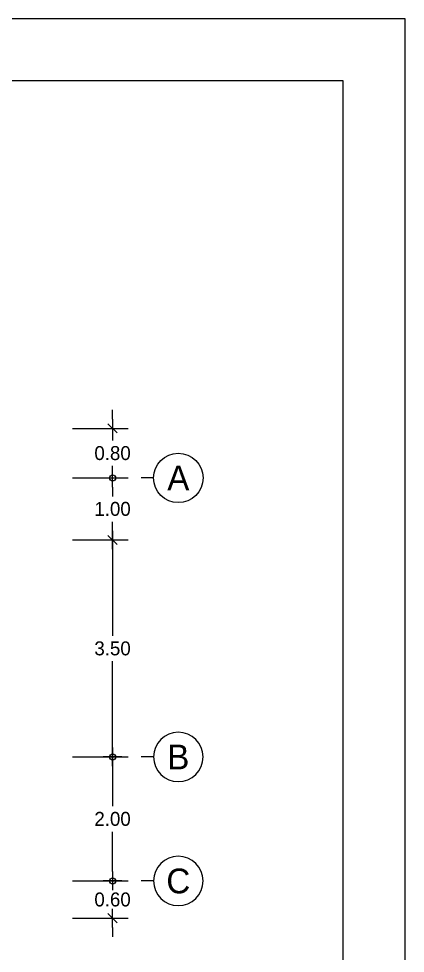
# Model space of a CAD drawing. Header units: inches. Extents: x -1366 to 1207, y -585 to 2554.
# Drawn here: x 693.28 to 699.51, y 2027.76 to 2042.84 of the extents above; entities that cross this region are included whole.
import ezdxf
from ezdxf.enums import TextEntityAlignment as Align

# ---------------------------------------------------------------- set-up
doc = ezdxf.new("R2010")
doc.units = ezdxf.units.IN
doc.header["$MEASUREMENT"] = 0
doc.header["$PDSIZE"] = 0.05
doc.layers.get('DEFPOINTS').update_dxf_attribs({"linetype": 'CONTINUOUS'})
doc.layers.add('Bodr A3', color=13, linetype='CONTINUOUS', plot=False)
for name, color, linetype in [('DIM', 7, 'CONTINUOUS'), ('DIMS-BUBL', 5, 'CONTINUOUS'), ('GRID-BUBL', 5, 'CONTINUOUS'), ('GRID-TEXT', 3, 'CONTINUOUS'), ('HEAD', 7, 'CONTINUOUS')]:
    doc.layers.add(name, color=color, linetype=linetype)
doc.styles.get("Standard").update_dxf_attribs({"font": 'CordiaUPC.ttf'})
doc.styles.add('style10', font='THSarabun.ttf')
doc.styles.add('style5', font='THSarabun.ttf')
doc.dimstyles.new('C-C100', dxfattribs={"dimtxt": 0.225, "dimasz": 0.15, "dimexe": 0.25, "dimexo": 0, "dimgap": 0.09, "dimtad": 1, "dimtih": 1, "dimtoh": 1, "dimzin": 0, "dimdsep": 46, "dimtxsty": 'style10', "dimblk1": 'B-2', "dimblk2": 'B-2', "dimsah": 1, "dimcen": 0.09, "dimdle": 0.18, "dimclrd": 1, "dimclre": 7, "dimclrt": 4, "dimadec": 0, "dimazin": 0, "dimtfac": 1, "dimtix": 1, "dimtmove": 2, "dimatfit": 3, "dimldrblk": 'B-2', "dimfxl": 1, "dimtolj": 1, "dimtzin": 0, "dimarcsym": 0})
doc.dimstyles.new('C-L100', dxfattribs={"dimtxt": 0.225, "dimasz": 0.15, "dimexe": 0.25, "dimexo": 0, "dimgap": 0.09, "dimtad": 1, "dimtih": 1, "dimtoh": 1, "dimzin": 0, "dimdsep": 46, "dimtxsty": 'style10', "dimblk1": 'B-2', "dimblk2": 'B-3', "dimsah": 1, "dimcen": 0.09, "dimdle": 0.18, "dimclrd": 1, "dimclre": 7, "dimclrt": 4, "dimadec": 0, "dimazin": 0, "dimtfac": 1, "dimtix": 1, "dimtmove": 2, "dimatfit": 3, "dimldrblk": 'B-2', "dimfxl": 1, "dimtolj": 1, "dimtzin": 0, "dimarcsym": 0})

# ---------------------------------------------------------------- blocks, each defined once
blk = doc.blocks.new('B-2')
at = {"layer": 'DIM'}
blk.add_line((-1, 0), (1, 0), dxfattribs=at)
at = {"layer": 'DIM', "color": 2}
blk.add_line((0, 1), (0, -1), dxfattribs=at)
blk.add_circle((0, 0), 0.325, dxfattribs=at)
blk = doc.blocks.new('B-3')
at = {"layer": 'DIM'}
blk.add_line((-1, 0), (1, 0), dxfattribs=at)
at = {"layer": 'DIM', "color": 7}
blk.add_line((-0.49, -0.49), (0.49, 0.49), dxfattribs=at)
blk = doc.blocks.new('*D611')
at = {"layer": 'DEFPOINTS', "color": 0, "transparency": 16777216}
for p in [(694.15, 2036.228), (694.793, 2036.228), (694.15, 2035.428)]:
    blk.add_point(p, dxfattribs=at)
at = {"layer": 'DIM', "color": 1, "lineweight": -2, "transparency": 16777216}
for p, q in [((694.793, 2036.378), (694.793, 2036.528)), ((694.793, 2036.228), (694.793, 2036.033)), ((694.793, 2035.428), (694.793, 2035.623)), ((694.793, 2035.278), (694.793, 2035.128))]:
    blk.add_line(p, q, dxfattribs=at)
at = {"layer": 'DIM', "color": 7, "lineweight": -2, "transparency": 16777216}
for p, q in [((694.15, 2036.228), (695.043, 2036.228)), ((694.15, 2035.428), (695.043, 2035.428))]:
    blk.add_line(p, q, dxfattribs=at)
at = {"layer": 'DIM', "color": 1, "lineweight": -2, "transparency": 16777216, "xscale": 0.15, "yscale": 0.15, "zscale": 0.15}
for name, p, rotation in [('B-3', (694.793, 2036.228), 270), ('B-2', (694.793, 2035.428), 90)]:
    blk.add_blockref(name, p, dxfattribs=dict(at, rotation=rotation))
at = {"layer": 'DIM', "color": 4, "transparency": 16777216, "insert": (694.793, 2035.828), "char_height": 0.225, "attachment_point": 5, "style": 'style10'}
blk.add_mtext('\\A1;0.80', dxfattribs=at)
blk = doc.blocks.new('*D612')
at = {"layer": 'DEFPOINTS', "color": 0, "transparency": 16777216}
for p in [(694.15, 2035.428), (694.15, 2034.428), (694.793, 2034.428)]:
    blk.add_point(p, dxfattribs=at)
at = {"layer": 'DIM', "color": 7, "lineweight": -2, "transparency": 16777216}
for p, q in [((694.15, 2035.428), (695.043, 2035.428)), ((694.15, 2034.428), (695.043, 2034.428))]:
    blk.add_line(p, q, dxfattribs=at)
at = {"layer": 'DIM', "color": 1, "lineweight": -2, "transparency": 16777216}
for p, q in [((694.793, 2035.278), (694.793, 2035.133)), ((694.793, 2034.578), (694.793, 2034.723))]:
    blk.add_line(p, q, dxfattribs=at)
at = {"layer": 'DIM', "color": 1, "lineweight": -2, "transparency": 16777216, "xscale": 0.15, "yscale": 0.15, "zscale": 0.15}
for name, p, rotation in [('B-2', (694.793, 2035.428), 90), ('B-3', (694.793, 2034.428), 270)]:
    blk.add_blockref(name, p, dxfattribs=dict(at, rotation=rotation))
at = {"layer": 'DIM', "color": 4, "transparency": 16777216, "insert": (694.793, 2034.928), "char_height": 0.225, "attachment_point": 5, "style": 'style10'}
blk.add_mtext('\\A1;1.00', dxfattribs=at)
blk = doc.blocks.new('*D615')
at = {"layer": 'DEFPOINTS', "color": 0, "transparency": 16777216}
for p in [(694.15, 2034.428), (694.793, 2034.428), (694.15, 2030.928)]:
    blk.add_point(p, dxfattribs=at)
at = {"layer": 'DIM', "color": 7, "lineweight": -2, "transparency": 16777216}
for p, q in [((694.15, 2034.428), (695.043, 2034.428)), ((694.15, 2030.928), (695.043, 2030.928))]:
    blk.add_line(p, q, dxfattribs=at)
at = {"layer": 'DIM', "color": 1, "lineweight": -2, "transparency": 16777216}
for p, q in [((694.793, 2034.278), (694.793, 2032.884)), ((694.793, 2031.078), (694.793, 2032.472))]:
    blk.add_line(p, q, dxfattribs=at)
at = {"layer": 'DIM', "color": 1, "lineweight": -2, "transparency": 16777216, "xscale": 0.15, "yscale": 0.15, "zscale": 0.15}
for name, p, rotation in [('B-3', (694.793, 2034.428), 90), ('B-2', (694.793, 2030.928), 270)]:
    blk.add_blockref(name, p, dxfattribs=dict(at, rotation=rotation))
at = {"layer": 'DIM', "color": 4, "transparency": 16777216, "insert": (694.793, 2032.678), "char_height": 0.225, "attachment_point": 5, "style": 'style10'}
blk.add_mtext('\\A1;3.50', dxfattribs=at)
blk = doc.blocks.new('S-BBUP')
at = {"layer": 'GRID-BUBL'}
blk.add_line((0, 0.25), (0, 0), dxfattribs=at)
blk.add_circle((0, 0.75), 0.5, dxfattribs=at)
at = {"layer": 'GRID-TEXT'}
blk.add_attdef('X', text='', height=0.5, dxfattribs=at).set_placement((0, 0.75), align=Align.MIDDLE)
blk = doc.blocks.new('*D617')
at = {"layer": 'DEFPOINTS', "color": 0, "transparency": 16777216}
for p in [(694.15, 2028.928), (694.15, 2028.328), (694.793, 2028.328)]:
    blk.add_point(p, dxfattribs=at)
at = {"layer": 'DIM', "color": 1, "lineweight": -2, "transparency": 16777216}
for p, q in [((694.793, 2029.078), (694.793, 2029.228)), ((694.793, 2028.928), (694.793, 2028.833)), ((694.793, 2028.328), (694.793, 2028.423)), ((694.793, 2028.178), (694.793, 2028.028))]:
    blk.add_line(p, q, dxfattribs=at)
at = {"layer": 'DIM', "color": 7, "lineweight": -2, "transparency": 16777216}
for p, q in [((694.15, 2028.928), (695.043, 2028.928)), ((694.15, 2028.328), (695.043, 2028.328))]:
    blk.add_line(p, q, dxfattribs=at)
at = {"layer": 'DIM', "color": 1, "lineweight": -2, "transparency": 16777216, "xscale": 0.15, "yscale": 0.15, "zscale": 0.15}
for name, p, rotation in [('B-2', (694.793, 2028.928), 270), ('B-3', (694.793, 2028.328), 90)]:
    blk.add_blockref(name, p, dxfattribs=dict(at, rotation=rotation))
at = {"layer": 'DIM', "color": 4, "transparency": 16777216, "insert": (694.793, 2028.628), "char_height": 0.225, "attachment_point": 5, "style": 'style10'}
blk.add_mtext('\\A1;0.60', dxfattribs=at)
blk = doc.blocks.new('*D618')
at = {"layer": 'DEFPOINTS', "color": 0, "transparency": 16777216}
for p in [(694.15, 2030.928), (694.15, 2028.928), (694.793, 2028.928)]:
    blk.add_point(p, dxfattribs=at)
at = {"layer": 'DIM', "color": 7, "lineweight": -2, "transparency": 16777216}
for p, q in [((694.15, 2030.928), (695.043, 2030.928)), ((694.15, 2028.928), (695.043, 2028.928))]:
    blk.add_line(p, q, dxfattribs=at)
at = {"layer": 'DIM', "color": 1, "lineweight": -2, "transparency": 16777216}
for p, q in [((694.793, 2030.778), (694.793, 2030.133)), ((694.793, 2029.078), (694.793, 2029.723))]:
    blk.add_line(p, q, dxfattribs=at)
at = {"layer": 'DIM', "color": 1, "lineweight": -2, "transparency": 16777216, "xscale": 0.15, "yscale": 0.15, "zscale": 0.15}
for p, rotation in [((694.793, 2030.928), 90), ((694.793, 2028.928), 270)]:
    blk.add_blockref('B-2', p, dxfattribs=dict(at, rotation=rotation))
at = {"layer": 'DIM', "color": 4, "transparency": 16777216, "insert": (694.793, 2029.928), "char_height": 0.225, "attachment_point": 5, "style": 'style10'}
blk.add_mtext('\\A1;2.00', dxfattribs=at)

msp = doc.modelspace()

# ---------------------------------------------------------------- linework, layer by layer
at = {"layer": 'Bodr A3'}
msp.add_lwpolyline([(657.5103, 2013.1357), (699.5103, 2013.1357), (699.5103, 2042.8357), (657.5103, 2042.8357)], close=True, dxfattribs=at)
at = {"layer": 'HEAD', "color": 5}
msp.add_lwpolyline([(658.5103, 2016.2083), (698.5103, 2016.2083), (698.5103, 2041.8357), (658.5103, 2041.8357)], close=True, dxfattribs=at)

# ---------------------------------------------------------------- block references
at = {"layer": 'DIMS-BUBL'}
ref = msp.add_blockref('S-BBUP', (695.2554, 2035.4281), dxfattribs=dict(at, xscale=0.7964444444444612, yscale=0.7964444444444612, zscale=0.7964444444444612, rotation=270.0000000000003))
ref.add_attrib('X', 'A', dxfattribs={"layer": 'GRID-TEXT', "color": 2, "height": 0.4, "style": 'style5'}).set_placement((695.8527, 2035.4281), align=Align.MIDDLE)
ref = msp.add_blockref('S-BBUP', (695.2554, 2030.9281), dxfattribs=dict(at, xscale=-0.796444444444461, yscale=0.796444444444461, zscale=0.796444444444461, rotation=270))
ref.add_attrib('X', 'B', dxfattribs={"layer": 'GRID-TEXT', "color": 2, "height": 0.4, "style": 'style5'}).set_placement((695.8527, 2030.9281), align=Align.MIDDLE)
ref = msp.add_blockref('S-BBUP', (695.2554, 2028.9281), dxfattribs=dict(at, xscale=-0.796444444444461, yscale=0.796444444444461, zscale=0.796444444444461, rotation=270))
ref.add_attrib('X', 'C', dxfattribs={"layer": 'GRID-TEXT', "color": 2, "height": 0.4, "style": 'style5'}).set_placement((695.8527, 2028.9281), align=Align.MIDDLE)

# ---------------------------------------------------------------- dimensions: what is measured, and where the dimension line sits
at = {"layer": 'DIM'}
for base, p1, p2, angle, dimstyle, picture, middle in [((694.7926, 2036.2281), (694.1498, 2035.4281), (694.1498, 2036.2281), 270, 'C-L100', '*D611', (694.7926, 2035.8281)), ((694.7926, 2034.428), (694.1498, 2035.4281), (694.1498, 2034.428), 90, 'C-L100', '*D612', (694.7926, 2034.928)), ((694.7926, 2034.428), (694.1498, 2030.9281), (694.1498, 2034.428), 270, 'C-L100', '*D615', (694.7926, 2032.678)), ((694.7926, 2028.9281), (694.1498, 2030.9281), (694.1498, 2028.9281), 90, 'C-C100', '*D618', (694.7926, 2029.9281)), ((694.7926, 2028.3281), (694.1498, 2028.9281), (694.1498, 2028.3281), 90, 'C-L100', '*D617', (694.7926, 2028.6281))]:
    dim = msp.add_linear_dim(base=base, p1=p1, p2=p2, angle=angle, dimstyle=dimstyle, override={"dimtxsty": 'style10', "dimldrblk": 'B-2'}, dxfattribs=at)
    dim.commit()
    dim.dimension.update_dxf_attribs({"geometry": picture, "text_midpoint": middle})

doc.saveas('drawing.dxf')
